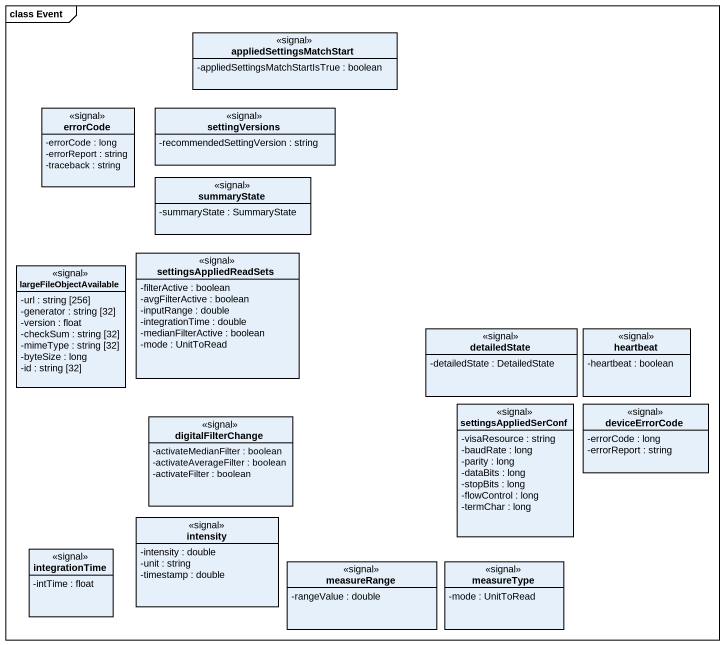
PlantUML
@startuml
mainframe class Event
hide circle
hide empty members
skinparam classAttributeIconSize 0
class appliedSettingsMatchStart <<signal>> {
  -appliedSettingsMatchStartIsTrue : boolean
}
class errorCode <<signal>> {
  -errorCode : long
  -errorReport : string
  -traceback : string
}
class settingVersions <<signal>> {
  -recommendedSettingVersion : string
}
class summaryState <<signal>> {
  -summaryState : SummaryState
}
class largeFileObjectAvailable <<signal>> {
  -url : string [256]
  -generator : string [32]
  -version : float
  -checkSum : string [32]
  -mimeType : string [32]
  -byteSize : long
  -id : string [32]
}
class settingsAppliedReadSets <<signal>> {
  -filterActive : boolean
  -avgFilterActive : boolean
  -inputRange : double
  -integrationTime : double
  -medianFilterActive : boolean
  -mode : UnitToRead
}
class detailedState <<signal>> {
  -detailedState : DetailedState
}
class heartbeat <<signal>> {
  -heartbeat : boolean
}
class settingsAppliedSerConf <<signal>> {
  -visaResource : string
  -baudRate : long
  -parity : long
  -dataBits : long
  -stopBits : long
  -flowControl : long
  -termChar : long
}
class deviceErrorCode <<signal>> {
  -errorCode : long
  -errorReport : string
}
class digitalFilterChange <<signal>> {
  -activateMedianFilter : boolean
  -activateAverageFilter : boolean
  -activateFilter : boolean
}
class intensity <<signal>> {
  -intensity : double
  -unit : string
  -timestamp : double
}
class integrationTime <<signal>> {
  -intTime : float
}
class measureRange <<signal>> {
  -rangeValue : double
}
class measureType <<signal>> {
  -mode : UnitToRead
}
@enduml
